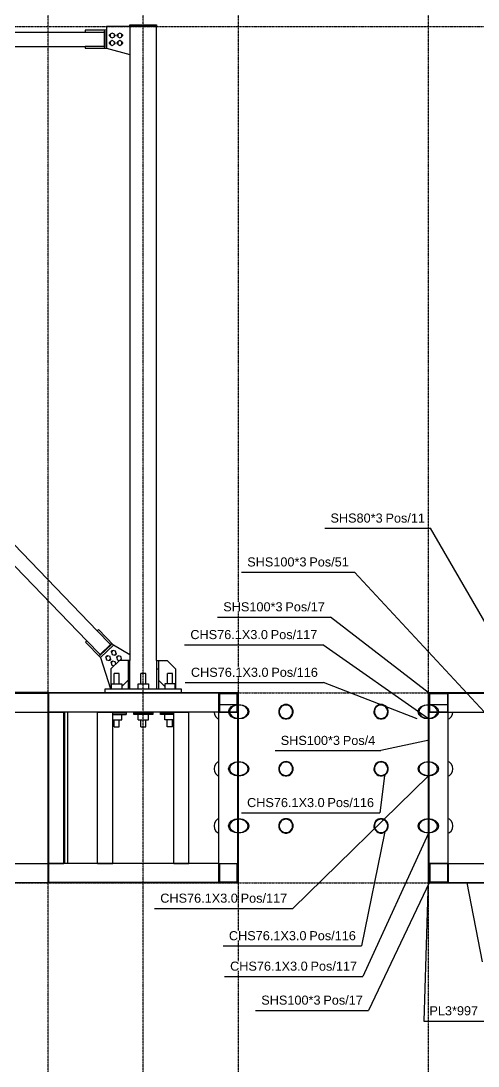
# Model space of a CAD drawing. Header units: millimetres. Extents: x -57554 to 16546, y 2142 to 98430.
# Drawn here: x -22739 to -20337, y 90118 to 95610 of the extents above; entities that cross this region are included whole.
import ezdxf

# ---------------------------------------------------------------- set-up
doc = ezdxf.new("R2010")
doc.units = ezdxf.units.MM
doc.linetypes.add('DXK_LINE_DOT3', pattern=[5.9187, 2.979, -0.9799, 0.9799, -0.9799])
doc.layers.add('S-Z2-A_TEXTUAL_ANNOTATION', color=7, linetype='Continuous')
doc.styles.add('Arial', font='ARIAL.TTF', dxfattribs={"height": 0.2})

msp = doc.modelspace()

# ---------------------------------------------------------------- linework, layer by layer
at = {"color": 1, "linetype": 'DXK_LINE_DOT3'}
for p, q in [((-22596.4, 85580), (-22596.4, 98080)), ((-22096.4, 85580), (-22096.4, 98080)), ((-21596.4, 85580), (-21596.4, 98080)), ((-20596.4, 85580), (-20596.4, 98080)), ((-32096.4, 95580), (-10096.4, 95580)), ((-32096.4, 92080), (-10096.4, 92080)), ((-32096.4, 91080), (-10096.4, 91080))]:
    msp.add_line(p, q, dxfattribs=at)
at = {"color": 2, "linetype": 'Continuous'}
for p, q in [((-22166.4, 95580), (-22289.1, 95580)), ((-22289.1, 95580), (-22289.1, 95466)), ((-22166.4, 95590), (-22026.4, 95590)), ((-22166.4, 95580), (-22166.4, 95590)), ((-22026.4, 95580), (-22166.4, 95580)), ((-22166.4, 95580), (-22166.4, 92250)), ((-22161.4, 95588), (-22031.4, 95588)), ((-22161.4, 95580), (-22161.4, 95588)), ((-22031.4, 95588), (-22031.4, 95580)), ((-22026.4, 95590), (-22026.4, 95580)), ((-22026.4, 92250), (-22026.4, 95580)), ((-24948, 95551.5), (-22402.1, 95551.5)), ((-22289.1, 95561), (-22402.1, 95561)), ((-22402.1, 95561), (-22402.1, 95551.5)), ((-22402.1, 95551.5), (-22302.1, 95551.5)), ((-22302.1, 95555.8), (-22302.1, 95471.2)), ((-22302.1, 95555.8), (-22299.1, 95555.8)), ((-22302.1, 95513.5), (-22299.1, 95513.5)), ((-22299.1, 95555.8), (-22299.1, 95471.2)), ((-24948, 95475.5), (-22402.1, 95475.5)), ((-22302.1, 95475.5), (-22402.1, 95475.5)), ((-22402.1, 95475.5), (-22402.1, 95466)), ((-22402.1, 95466), (-22289.1, 95466)), ((-22302.1, 95471.2), (-22299.1, 95471.2)), ((-22289.1, 95466), (-22166.4, 95433.1)), ((-22337.7, 92404.9), (-24997.3, 95161.4)), ((-22392.5, 92352.1), (-25052, 95108.6)), ((-22330.9, 92411.5), (-22337.7, 92404.9)), ((-22337.7, 92404.9), (-22268.3, 92333)), ((-22252.4, 92330.2), (-22330.9, 92411.5)), ((-22392.5, 92352.1), (-22399.3, 92345.5)), ((-22399.3, 92345.5), (-22320.8, 92264.2)), ((-22323, 92280.1), (-22392.5, 92352.1)), ((-22265.2, 92335.9), (-22326.1, 92277.2)), ((-22263.2, 92333.7), (-22324, 92275)), ((-22252.4, 92330.2), (-22320.8, 92264.2)), ((-22263.2, 92333.7), (-22265.2, 92335.9)), ((-22166.4, 92278.4), (-22252.4, 92330.2)), ((-22324, 92275), (-22326.1, 92277.2)), ((-22293.6, 92304.4), (-22295.6, 92306.5)), ((-22320.8, 92264.2), (-22269.1, 92100)), ((-22221.4, 92250), (-22266.4, 92205)), ((-22176.4, 92250), (-22221.4, 92250)), ((-22166.4, 92250), (-22176.4, 92250)), ((-22176.4, 92250), (-22176.4, 92100)), ((-22166.4, 92100), (-22166.4, 92250)), ((-22026.4, 92250), (-22026.4, 92100)), ((-22026.4, 92250), (-22016.4, 92250)), ((-22016.4, 92250), (-22016.4, 92100)), ((-22016.4, 92250), (-21971.4, 92250)), ((-21971.4, 92250), (-21926.4, 92205)), ((-22266.4, 92205), (-22266.4, 92100)), ((-22223.4, 92180), (-22249.4, 92180)), ((-22249.4, 92127), (-22249.4, 92180)), ((-22223.4, 92127), (-22223.4, 92180)), ((-22176.4, 92205), (-22166.4, 92205)), ((-22083.4, 92180), (-22109.4, 92180)), ((-22109.4, 92127), (-22109.4, 92180)), ((-22083.4, 92127), (-22083.4, 92180)), ((-22026.4, 92205), (-22016.4, 92205)), ((-21943.4, 92180), (-21969.4, 92180)), ((-21969.4, 92127), (-21969.4, 92180)), ((-21943.4, 92127), (-21943.4, 92180)), ((-21926.4, 92205), (-21926.4, 92100)), ((-22263.4, 92127), (-22209.4, 92127)), ((-22263.4, 92100), (-22263.4, 92127)), ((-22209.4, 92112), (-22176.4, 92145)), ((-22209.4, 92127), (-22209.4, 92100)), ((-22123.4, 92127), (-22069.4, 92127)), ((-22123.4, 92100), (-22123.4, 92127)), ((-22069.4, 92127), (-22069.4, 92100)), ((-22016.4, 92145), (-21983.4, 92112)), ((-21929.4, 92127), (-21983.4, 92127)), ((-21983.4, 92127), (-21983.4, 92100)), ((-21929.4, 92100), (-21929.4, 92127)), ((-28596.4, 92077), (-22596.4, 92077)), ((-22596.4, 92081.5), (-24096.4, 92081.5)), ((-22596.4, 92078.5), (-24096.4, 92078.5)), ((-22596.4, 92081.5), (-22596.4, 92078.5)), ((-22596.4, 92081.5), (-21596.4, 92081.5)), ((-22596.4, 92081.5), (-22596.4, 92078.5)), ((-22596.4, 92078.5), (-21596.4, 92078.5)), ((-22596.4, 92077), (-22596.4, 92078.5)), ((-22596.4, 91977), (-22596.4, 92077)), ((-22596.4, 92077), (-22593.4, 92077)), ((-22593.4, 92077), (-22593.4, 92078.5)), ((-21699.4, 92077), (-22593.4, 92077)), ((-22593.4, 91977), (-22593.4, 92077)), ((-22296.4, 92081.5), (-22296.4, 92100)), ((-22296.4, 92100), (-21896.4, 92100)), ((-22249.4, 92077), (-22249.4, 92078.5)), ((-22223.4, 92077), (-22223.4, 92078.5)), ((-22109.4, 92077), (-22109.4, 92078.5)), ((-22083.4, 92077), (-22083.4, 92078.5)), ((-21969.4, 92077), (-21969.4, 92078.5)), ((-21943.4, 92077), (-21943.4, 92078.5)), ((-21896.4, 92100), (-21896.4, 92081.5)), ((-21699.4, 91977), (-21699.4, 92077)), ((-21699.4, 91977), (-21699.4, 92077)), ((-21699.4, 92077), (-21599.4, 92077)), ((-21602.4, 92074), (-21696.4, 92074)), ((-21696.4, 92074), (-21696.4, 91980)), ((-21602.4, 92017.3), (-21602.4, 92074)), ((-21599.4, 92017.7), (-21599.4, 92078.5)), ((-21599.4, 92017.7), (-21599.4, 92077)), ((-21596.4, 92081.5), (-21596.4, 92078.5)), ((-21596.4, 92018.1), (-21596.4, 92078.5)), ((-20596.4, 92081.5), (-19596.4, 92081.5)), ((-20596.4, 92078.5), (-20596.4, 92081.5)), ((-20596.4, 92018.1), (-20596.4, 92078.5)), ((-19596.4, 92078.5), (-20596.4, 92078.5)), ((-20593.4, 92017.7), (-20593.4, 92078.5)), ((-20593.4, 92017.7), (-20593.4, 92077)), ((-20593.4, 92077), (-20493.4, 92077)), ((-20496.4, 92074), (-20590.4, 92074)), ((-20590.4, 92017.3), (-20590.4, 92074)), ((-20496.4, 91980), (-20496.4, 92074)), ((-20493.4, 91977), (-20493.4, 92077)), ((-20493.4, 92077), (-19599.4, 92077)), ((-20493.4, 91977), (-20493.4, 92077)), ((-22596.4, 91997), (-22593.4, 91997)), ((-21696.4, 92018.1), (-21602.4, 92018.1)), ((-21647.8, 91980), (-21643.7, 91994.6)), ((-21643.7, 91994.6), (-21632.1, 92006.9)), ((-21639.8, 91993.4), (-21643.6, 91980)), ((-21629.1, 92004.8), (-21639.8, 91993.4)), ((-21632.1, 92006.9), (-21614.7, 92015.2)), ((-21613.1, 92012.4), (-21629.1, 92004.8)), ((-21614.7, 92015.2), (-21594.2, 92018.1)), ((-21594.2, 92015.1), (-21613.1, 92012.4)), ((-21602.4, 91980), (-21602.4, 92013.9)), ((-21599.4, 91977), (-21599.4, 92014.3)), ((-21599.4, 91945.7), (-21599.4, 92014.3)), ((-21597.2, 92018.1), (-21594.2, 92018.1)), ((-21596.4, 91945.3), (-21596.4, 92014.7)), ((-21594.2, 92018.1), (-21573.7, 92015.2)), ((-21575.4, 92012.4), (-21594.2, 92015.1)), ((-21559.3, 92004.8), (-21575.4, 92012.4)), ((-21573.7, 92015.2), (-21556.4, 92006.9)), ((-21548.6, 91993.4), (-21559.3, 92004.8)), ((-21556.4, 92006.9), (-21544.7, 91994.6)), ((-21544.9, 91980), (-21548.6, 91993.4)), ((-21544.7, 91994.6), (-21540.7, 91980)), ((-20652.1, 91980), (-20648, 91994.6)), ((-20648, 91994.6), (-20636.4, 92006.9)), ((-20644.1, 91993.4), (-20647.9, 91980)), ((-20633.4, 92004.8), (-20644.1, 91993.4)), ((-20636.4, 92006.9), (-20619, 92015.2)), ((-20617.4, 92012.4), (-20633.4, 92004.8)), ((-20619, 92015.2), (-20598.5, 92018.1)), ((-20598.5, 92015.1), (-20617.4, 92012.4)), ((-20598.5, 92018.1), (-20595.5, 92018.1)), ((-20598.5, 92018.1), (-20578, 92015.2)), ((-20579.6, 92012.4), (-20598.5, 92015.1)), ((-20596.4, 91945.3), (-20596.4, 92014.7)), ((-20593.4, 91945.7), (-20593.4, 92014.3)), ((-20593.4, 91977), (-20593.4, 92014.3)), ((-20590.4, 92018.1), (-20496.4, 92018.1)), ((-20590.4, 91980), (-20590.4, 92013.9)), ((-20563.6, 92004.8), (-20579.6, 92012.4)), ((-20578, 92015.2), (-20560.6, 92006.9)), ((-20552.9, 91993.4), (-20563.6, 92004.8)), ((-20560.6, 92006.9), (-20549, 91994.6)), ((-20549.1, 91980), (-20552.9, 91993.4)), ((-20549, 91994.6), (-20544.9, 91980)), ((-28596.4, 91977), (-22596.4, 91977)), ((-22596.4, 91183), (-22596.4, 91977)), ((-22593.4, 91183), (-22593.4, 91977)), ((-22593.4, 91977), (-22513.4, 91977)), ((-21699.4, 91977), (-22593.4, 91977)), ((-22513.4, 91183), (-22513.4, 91977)), ((-22508.4, 91183), (-22508.4, 91977)), ((-22493.4, 91183), (-22493.4, 91977)), ((-22336.4, 91183), (-22336.4, 91977)), ((-22336.4, 91977), (-22256.4, 91977)), ((-22256.4, 91183), (-22256.4, 91977)), ((-22256.4, 91975), (-22186.4, 91975)), ((-22256.4, 91965), (-22186.4, 91965)), ((-22249.9, 91975), (-22249.9, 91977)), ((-22222.9, 91975), (-22222.9, 91977)), ((-22209.4, 91938), (-22209.4, 91965)), ((-22186.4, 91975), (-22186.4, 91965)), ((-22146.4, 91965), (-22146.4, 91975)), ((-22146.4, 91975), (-22046.4, 91975)), ((-22046.4, 91965), (-22146.4, 91965)), ((-22123.4, 91938), (-22123.4, 91965)), ((-22109.9, 91975), (-22109.9, 91977)), ((-22082.9, 91975), (-22082.9, 91977)), ((-22069.4, 91938), (-22069.4, 91965)), ((-22046.4, 91975), (-22046.4, 91965)), ((-22006.4, 91965), (-22006.4, 91975)), ((-22006.4, 91975), (-21936.4, 91975)), ((-21936.4, 91965), (-22006.4, 91965)), ((-21983.4, 91938), (-21983.4, 91965)), ((-21969.9, 91975), (-21969.9, 91977)), ((-21942.9, 91975), (-21942.9, 91977)), ((-21936.4, 91183), (-21936.4, 91977)), ((-21936.4, 91977), (-21856.4, 91977)), ((-21856.4, 91183), (-21856.4, 91977)), ((-21723, 91977), (-21721.3, 91965.4)), ((-21721.3, 91965.4), (-21715.5, 91953.1)), ((-21715.5, 91953.1), (-21706.7, 91944.8)), ((-21706.7, 91944.8), (-21699.4, 91942.8)), ((-21699.4, 91183), (-21699.4, 91977)), ((-21699.4, 91977), (-21650, 91977)), ((-21699.4, 91977), (-21650, 91977)), ((-21696.4, 91980), (-21650.8, 91980)), ((-21643.7, 91965.4), (-21647.8, 91980)), ((-21632.1, 91953.1), (-21643.7, 91965.4)), ((-21643.6, 91980), (-21602.4, 91980)), ((-21643.6, 91980), (-21639.8, 91966.6)), ((-21642.8, 91977), (-21599.4, 91977)), ((-21642.8, 91977), (-21599.4, 91977)), ((-21639.8, 91966.6), (-21629.1, 91955.2)), ((-21614.7, 91944.8), (-21632.1, 91953.1)), ((-21629.1, 91955.2), (-21613.1, 91947.6)), ((-21594.2, 91941.9), (-21614.7, 91944.8)), ((-21613.1, 91947.6), (-21594.2, 91944.9)), ((-21599.4, 91945.7), (-21599.4, 91977)), ((-21599.4, 91717.7), (-21599.4, 91942.3)), ((-21599.4, 91717.7), (-21599.4, 91942.3)), ((-21597.2, 91941.9), (-21594.2, 91941.9)), ((-21596.4, 91718.1), (-21596.4, 91941.9)), ((-21594.2, 91944.9), (-21575.4, 91947.6)), ((-21573.7, 91944.8), (-21594.2, 91941.9)), ((-21575.4, 91947.6), (-21559.3, 91955.2)), ((-21556.4, 91953.1), (-21573.7, 91944.8)), ((-21559.3, 91955.2), (-21548.6, 91966.6)), ((-21544.7, 91965.4), (-21556.4, 91953.1)), ((-21548.6, 91966.6), (-21544.9, 91980)), ((-21540.7, 91980), (-21544.7, 91965.4)), ((-20648, 91965.4), (-20652.1, 91980)), ((-20636.4, 91953.1), (-20648, 91965.4)), ((-20647.9, 91980), (-20644.1, 91966.6)), ((-20644.1, 91966.6), (-20633.4, 91955.2)), ((-20619, 91944.8), (-20636.4, 91953.1)), ((-20633.4, 91955.2), (-20617.4, 91947.6)), ((-20598.5, 91941.9), (-20619, 91944.8)), ((-20617.4, 91947.6), (-20598.5, 91944.9)), ((-20598.5, 91944.9), (-20579.6, 91947.6)), ((-20578, 91944.8), (-20598.5, 91941.9)), ((-20598.5, 91941.9), (-20595.5, 91941.9)), ((-20596.4, 91718.1), (-20596.4, 91941.9)), ((-20593.4, 91945.7), (-20593.4, 91977)), ((-20593.4, 91977), (-20550, 91977)), ((-20593.4, 91977), (-20550, 91977)), ((-20593.4, 91717.7), (-20593.4, 91942.3)), ((-20593.4, 91717.7), (-20593.4, 91942.3)), ((-20590.4, 91980), (-20549.1, 91980)), ((-20579.6, 91947.6), (-20563.6, 91955.2)), ((-20560.6, 91953.1), (-20578, 91944.8)), ((-20563.6, 91955.2), (-20552.9, 91966.6)), ((-20549, 91965.4), (-20560.6, 91953.1)), ((-20552.9, 91966.6), (-20549.1, 91980)), ((-20544.9, 91980), (-20549, 91965.4)), ((-20542.8, 91977), (-20493.4, 91977)), ((-20542.8, 91977), (-20493.4, 91977)), ((-20541.9, 91980), (-20496.4, 91980)), ((-20493.4, 91183), (-20493.4, 91977)), ((-20493.4, 91977), (-19599.4, 91977)), ((-20493.4, 91942.8), (-20486, 91944.8)), ((-20486, 91944.8), (-20477.3, 91953.1)), ((-20477.3, 91953.1), (-20471.4, 91965.4)), ((-20471.4, 91965.4), (-20469.8, 91977)), ((-22256.4, 91938), (-22255.5, 91938)), ((-22255.5, 91938), (-22209.4, 91938)), ((-22249.9, 91900), (-22249.9, 91938)), ((-22249.9, 91900), (-22222.9, 91900)), ((-22222.9, 91900), (-22222.9, 91938)), ((-22123.4, 91938), (-22069.4, 91938)), ((-22109.9, 91900), (-22109.9, 91938)), ((-22109.9, 91900), (-22082.9, 91900)), ((-22082.9, 91900), (-22082.9, 91938)), ((-21936.4, 91938), (-21983.4, 91938)), ((-21969.9, 91900), (-21969.9, 91938)), ((-21942.9, 91900), (-21969.9, 91900)), ((-21942.9, 91900), (-21942.9, 91938)), ((-21721.3, 91694.6), (-21723.4, 91680)), ((-21723.4, 91680), (-21721.3, 91665.4)), ((-21715.5, 91706.9), (-21721.3, 91694.6)), ((-21721.3, 91665.4), (-21715.5, 91653.1)), ((-21706.7, 91715.2), (-21715.5, 91706.9)), ((-21699.4, 91717.2), (-21706.7, 91715.2)), ((-21647.8, 91680), (-21643.7, 91694.6)), ((-21643.7, 91665.4), (-21647.8, 91680)), ((-21643.7, 91694.6), (-21632.1, 91706.9)), ((-21632.1, 91653.1), (-21643.7, 91665.4)), ((-21639.8, 91693.4), (-21643.6, 91680)), ((-21643.6, 91680), (-21639.8, 91666.6)), ((-21629.1, 91704.8), (-21639.8, 91693.4)), ((-21639.8, 91666.6), (-21629.1, 91655.2)), ((-21632.1, 91706.9), (-21614.7, 91715.2)), ((-21613.1, 91712.4), (-21629.1, 91704.8)), ((-21614.7, 91715.2), (-21594.2, 91718.1)), ((-21594.2, 91715.1), (-21613.1, 91712.4)), ((-21599.4, 91645.7), (-21599.4, 91714.3)), ((-21599.4, 91645.7), (-21599.4, 91714.3)), ((-21597.2, 91718.1), (-21594.2, 91718.1)), ((-21596.4, 91645.3), (-21596.4, 91714.7)), ((-21594.2, 91718.1), (-21573.7, 91715.2)), ((-21575.4, 91712.4), (-21594.2, 91715.1)), ((-21559.3, 91704.8), (-21575.4, 91712.4)), ((-21573.7, 91715.2), (-21556.4, 91706.9)), ((-21548.6, 91693.4), (-21559.3, 91704.8)), ((-21559.3, 91655.2), (-21548.6, 91666.6)), ((-21556.4, 91706.9), (-21544.7, 91694.6)), ((-21544.7, 91665.4), (-21556.4, 91653.1)), ((-21544.9, 91680), (-21548.6, 91693.4)), ((-21548.6, 91666.6), (-21544.9, 91680)), ((-21544.7, 91694.6), (-21540.7, 91680)), ((-21540.7, 91680), (-21544.7, 91665.4)), ((-20652.1, 91680), (-20648, 91694.6)), ((-20648, 91665.4), (-20652.1, 91680)), ((-20648, 91694.6), (-20636.4, 91706.9)), ((-20636.4, 91653.1), (-20648, 91665.4)), ((-20644.1, 91693.4), (-20647.9, 91680)), ((-20647.9, 91680), (-20644.1, 91666.6)), ((-20633.4, 91704.8), (-20644.1, 91693.4)), ((-20644.1, 91666.6), (-20633.4, 91655.2)), ((-20636.4, 91706.9), (-20619, 91715.2)), ((-20617.4, 91712.4), (-20633.4, 91704.8)), ((-20619, 91715.2), (-20598.5, 91718.1)), ((-20598.5, 91715.1), (-20617.4, 91712.4)), ((-20598.5, 91718.1), (-20595.5, 91718.1)), ((-20598.5, 91718.1), (-20578, 91715.2)), ((-20579.6, 91712.4), (-20598.5, 91715.1)), ((-20596.4, 91645.3), (-20596.4, 91714.7)), ((-20593.4, 91645.7), (-20593.4, 91714.3)), ((-20593.4, 91645.7), (-20593.4, 91714.3)), ((-20563.6, 91704.8), (-20579.6, 91712.4)), ((-20578, 91715.2), (-20560.6, 91706.9)), ((-20552.9, 91693.4), (-20563.6, 91704.8)), ((-20563.6, 91655.2), (-20552.9, 91666.6)), ((-20560.6, 91706.9), (-20549, 91694.6)), ((-20549, 91665.4), (-20560.6, 91653.1)), ((-20549.1, 91680), (-20552.9, 91693.4)), ((-20552.9, 91666.6), (-20549.1, 91680)), ((-20549, 91694.6), (-20544.9, 91680)), ((-20544.9, 91680), (-20549, 91665.4)), ((-20486, 91715.2), (-20493.4, 91717.2)), ((-20477.3, 91706.9), (-20486, 91715.2)), ((-20471.4, 91694.6), (-20477.3, 91706.9)), ((-20477.3, 91653.1), (-20471.4, 91665.4)), ((-20469.3, 91680), (-20471.4, 91694.6)), ((-20471.4, 91665.4), (-20469.3, 91680)), ((-21715.5, 91653.1), (-21706.7, 91644.8)), ((-21706.7, 91644.8), (-21699.4, 91642.8)), ((-21614.7, 91644.8), (-21632.1, 91653.1)), ((-21629.1, 91655.2), (-21613.1, 91647.6)), ((-21594.2, 91641.9), (-21614.7, 91644.8)), ((-21613.1, 91647.6), (-21594.2, 91644.9)), ((-21599.4, 91417.7), (-21599.4, 91642.3)), ((-21599.4, 91417.7), (-21599.4, 91642.3)), ((-21597.2, 91641.9), (-21594.2, 91641.9)), ((-21596.4, 91418.1), (-21596.4, 91641.9)), ((-21594.2, 91644.9), (-21575.4, 91647.6)), ((-21573.7, 91644.8), (-21594.2, 91641.9)), ((-21575.4, 91647.6), (-21559.3, 91655.2)), ((-21556.4, 91653.1), (-21573.7, 91644.8)), ((-20619, 91644.8), (-20636.4, 91653.1)), ((-20633.4, 91655.2), (-20617.4, 91647.6)), ((-20598.5, 91641.9), (-20619, 91644.8)), ((-20617.4, 91647.6), (-20598.5, 91644.9)), ((-20598.5, 91644.9), (-20579.6, 91647.6)), ((-20578, 91644.8), (-20598.5, 91641.9)), ((-20598.5, 91641.9), (-20595.5, 91641.9)), ((-20596.4, 91418.1), (-20596.4, 91641.9)), ((-20593.4, 91417.7), (-20593.4, 91642.3)), ((-20593.4, 91417.7), (-20593.4, 91642.3)), ((-20579.6, 91647.6), (-20563.6, 91655.2)), ((-20560.6, 91653.1), (-20578, 91644.8)), ((-20493.4, 91642.8), (-20486, 91644.8)), ((-20486, 91644.8), (-20477.3, 91653.1)), ((-21721.3, 91394.6), (-21723.4, 91380)), ((-21715.5, 91406.9), (-21721.3, 91394.6)), ((-21706.7, 91415.2), (-21715.5, 91406.9)), ((-21699.4, 91417.2), (-21706.7, 91415.2)), ((-21647.8, 91380), (-21643.7, 91394.6)), ((-21643.7, 91394.6), (-21632.1, 91406.9)), ((-21639.8, 91393.4), (-21643.6, 91380)), ((-21629.1, 91404.8), (-21639.8, 91393.4)), ((-21632.1, 91406.9), (-21614.7, 91415.2)), ((-21613.1, 91412.4), (-21629.1, 91404.8)), ((-21614.7, 91415.2), (-21594.2, 91418.1)), ((-21594.2, 91415.1), (-21613.1, 91412.4)), ((-21599.4, 91345.7), (-21599.4, 91414.3)), ((-21599.4, 91345.7), (-21599.4, 91414.3)), ((-21597.2, 91418.1), (-21594.2, 91418.1)), ((-21596.4, 91345.3), (-21596.4, 91414.7)), ((-21594.2, 91418.1), (-21573.7, 91415.2)), ((-21575.4, 91412.4), (-21594.2, 91415.1)), ((-21559.3, 91404.8), (-21575.4, 91412.4)), ((-21573.7, 91415.2), (-21556.4, 91406.9)), ((-21548.6, 91393.4), (-21559.3, 91404.8)), ((-21556.4, 91406.9), (-21544.7, 91394.6)), ((-21544.9, 91380), (-21548.6, 91393.4)), ((-21544.7, 91394.6), (-21540.7, 91380)), ((-20652.1, 91380), (-20648, 91394.6)), ((-20648, 91394.6), (-20636.4, 91406.9)), ((-20644.1, 91393.4), (-20647.9, 91380)), ((-20633.4, 91404.8), (-20644.1, 91393.4)), ((-20636.4, 91406.9), (-20619, 91415.2)), ((-20617.4, 91412.4), (-20633.4, 91404.8)), ((-20619, 91415.2), (-20598.5, 91418.1)), ((-20598.5, 91415.1), (-20617.4, 91412.4)), ((-20598.5, 91418.1), (-20595.5, 91418.1)), ((-20598.5, 91418.1), (-20578, 91415.2)), ((-20579.6, 91412.4), (-20598.5, 91415.1)), ((-20596.4, 91345.3), (-20596.4, 91414.7)), ((-20593.4, 91345.7), (-20593.4, 91414.3)), ((-20593.4, 91345.7), (-20593.4, 91414.3)), ((-20563.6, 91404.8), (-20579.6, 91412.4)), ((-20578, 91415.2), (-20560.6, 91406.9)), ((-20552.9, 91393.4), (-20563.6, 91404.8)), ((-20560.6, 91406.9), (-20549, 91394.6)), ((-20549.1, 91380), (-20552.9, 91393.4)), ((-20549, 91394.6), (-20544.9, 91380)), ((-20486, 91415.2), (-20493.4, 91417.2)), ((-20477.3, 91406.9), (-20486, 91415.2)), ((-20471.4, 91394.6), (-20477.3, 91406.9)), ((-20469.3, 91380), (-20471.4, 91394.6)), ((-21723.4, 91380), (-21721.3, 91365.4)), ((-21721.3, 91365.4), (-21715.5, 91353.1)), ((-21715.5, 91353.1), (-21706.7, 91344.8)), ((-21706.7, 91344.8), (-21699.4, 91342.8)), ((-21643.7, 91365.4), (-21647.8, 91380)), ((-21632.1, 91353.1), (-21643.7, 91365.4)), ((-21643.6, 91380), (-21639.8, 91366.6)), ((-21639.8, 91366.6), (-21629.1, 91355.2)), ((-21614.7, 91344.8), (-21632.1, 91353.1)), ((-21629.1, 91355.2), (-21613.1, 91347.6)), ((-21594.2, 91341.9), (-21614.7, 91344.8)), ((-21613.1, 91347.6), (-21594.2, 91344.9)), ((-21599.4, 91183), (-21599.4, 91342.3)), ((-21599.4, 91083), (-21599.4, 91342.3)), ((-21597.2, 91341.9), (-21594.2, 91341.9)), ((-21596.4, 91083), (-21596.4, 91341.9)), ((-21594.2, 91344.9), (-21575.4, 91347.6)), ((-21573.7, 91344.8), (-21594.2, 91341.9)), ((-21575.4, 91347.6), (-21559.3, 91355.2)), ((-21556.4, 91353.1), (-21573.7, 91344.8)), ((-21559.3, 91355.2), (-21548.6, 91366.6)), ((-21544.7, 91365.4), (-21556.4, 91353.1)), ((-21548.6, 91366.6), (-21544.9, 91380)), ((-21540.7, 91380), (-21544.7, 91365.4)), ((-20648, 91365.4), (-20652.1, 91380)), ((-20636.4, 91353.1), (-20648, 91365.4)), ((-20647.9, 91380), (-20644.1, 91366.6)), ((-20644.1, 91366.6), (-20633.4, 91355.2)), ((-20619, 91344.8), (-20636.4, 91353.1)), ((-20633.4, 91355.2), (-20617.4, 91347.6)), ((-20598.5, 91341.9), (-20619, 91344.8)), ((-20617.4, 91347.6), (-20598.5, 91344.9)), ((-20598.5, 91344.9), (-20579.6, 91347.6)), ((-20578, 91344.8), (-20598.5, 91341.9)), ((-20598.5, 91341.9), (-20595.5, 91341.9)), ((-20596.4, 91083), (-20596.4, 91341.9)), ((-20593.4, 91083), (-20593.4, 91342.3)), ((-20593.4, 91183), (-20593.4, 91342.3)), ((-20579.6, 91347.6), (-20563.6, 91355.2)), ((-20560.6, 91353.1), (-20578, 91344.8)), ((-20563.6, 91355.2), (-20552.9, 91366.6)), ((-20549, 91365.4), (-20560.6, 91353.1)), ((-20552.9, 91366.6), (-20549.1, 91380)), ((-20544.9, 91380), (-20549, 91365.4)), ((-20493.4, 91342.8), (-20486, 91344.8)), ((-20486, 91344.8), (-20477.3, 91353.1)), ((-20477.3, 91353.1), (-20471.4, 91365.4)), ((-20471.4, 91365.4), (-20469.3, 91380)), ((-28596.4, 91183), (-22596.4, 91183)), ((-22596.4, 91183), (-22593.4, 91183)), ((-22596.4, 91083), (-22596.4, 91183)), ((-22593.4, 91183), (-22513.4, 91183)), ((-21699.4, 91183), (-22593.4, 91183)), ((-22593.4, 91083), (-22593.4, 91183)), ((-22336.4, 91183), (-22256.4, 91183)), ((-21936.4, 91183), (-21856.4, 91183)), ((-21699.4, 91183), (-21599.4, 91183)), ((-21699.4, 91083), (-21699.4, 91183)), ((-21699.4, 91183), (-21599.4, 91183)), ((-21699.4, 91083), (-21699.4, 91183)), ((-21602.4, 91180), (-21696.4, 91180)), ((-21696.4, 91180), (-21696.4, 91086)), ((-21602.4, 91086), (-21602.4, 91180)), ((-21599.4, 91183), (-21599.4, 91083)), ((-20493.4, 91183), (-20593.4, 91183)), ((-20593.4, 91083), (-20593.4, 91183)), ((-20593.4, 91183), (-20493.4, 91183)), ((-20496.4, 91180), (-20590.4, 91180)), ((-20590.4, 91180), (-20590.4, 91086)), ((-20496.4, 91086), (-20496.4, 91180)), ((-20493.4, 91083), (-20493.4, 91183)), ((-20493.4, 91183), (-19599.4, 91183)), ((-20493.4, 91183), (-20493.4, 91083)), ((-28596.4, 91083), (-22596.4, 91083)), ((-22596.4, 91103), (-22593.4, 91103)), ((-22596.4, 91080), (-22596.4, 91083)), ((-21596.4, 91080), (-22596.4, 91080)), ((-21699.4, 91083), (-22593.4, 91083)), ((-21599.4, 91083), (-21699.4, 91083)), ((-21696.4, 91086), (-21602.4, 91086)), ((-21599.4, 91083), (-21596.4, 91083)), ((-20596.4, 91083), (-20593.4, 91083)), ((-20596.4, 91080), (-19596.4, 91080)), ((-20493.4, 91083), (-20593.4, 91083)), ((-20590.4, 91086), (-20496.4, 91086)), ((-20493.4, 91083), (-19599.4, 91083))]:
    msp.add_line(p, q, dxfattribs=at)
at = {"color": 6, "linetype": 'Continuous'}
for p, q in [((-22273.6, 95533.5), (-22273.1, 95536.2)), ((-22273.1, 95530.8), (-22273.6, 95533.5)), ((-22273.1, 95536.2), (-22271.6, 95538.4)), ((-22271.6, 95528.6), (-22273.1, 95530.8)), ((-22271.6, 95538.4), (-22270.1, 95539.4)), ((-22270.1, 95527.6), (-22271.6, 95528.6)), ((-22259.1, 95546.2), (-22270.1, 95539.9)), ((-22270.1, 95539.9), (-22270.1, 95527.1)), ((-22270.1, 95527.1), (-22259.1, 95520.8)), ((-22248.1, 95539.9), (-22259.1, 95546.2)), ((-22259.1, 95520.8), (-22248.1, 95527.1)), ((-22248.1, 95527.1), (-22248.1, 95539.9)), ((-22248.1, 95539.4), (-22246.7, 95538.4)), ((-22246.7, 95528.6), (-22248.1, 95527.6)), ((-22246.7, 95538.4), (-22245.2, 95536.2)), ((-22245.2, 95530.8), (-22246.7, 95528.6)), ((-22245.2, 95536.2), (-22244.6, 95533.5)), ((-22244.6, 95533.5), (-22245.2, 95530.8)), ((-22233.6, 95533.5), (-22233.1, 95536.2)), ((-22233.1, 95530.8), (-22233.6, 95533.5)), ((-22233.1, 95536.2), (-22231.6, 95538.4)), ((-22231.6, 95528.6), (-22233.1, 95530.8)), ((-22231.6, 95538.4), (-22230.1, 95539.4)), ((-22230.1, 95527.6), (-22231.6, 95528.6)), ((-22219.1, 95546.2), (-22230.1, 95539.9)), ((-22230.1, 95539.9), (-22230.1, 95527.1)), ((-22230.1, 95527.1), (-22219.1, 95520.8)), ((-22208.1, 95539.9), (-22219.1, 95546.2)), ((-22219.1, 95520.8), (-22208.1, 95527.1)), ((-22208.1, 95527.1), (-22208.1, 95539.9)), ((-22208.1, 95539.4), (-22206.7, 95538.4)), ((-22206.7, 95528.6), (-22208.1, 95527.6)), ((-22206.7, 95538.4), (-22205.2, 95536.2)), ((-22205.2, 95530.8), (-22206.7, 95528.6)), ((-22205.2, 95536.2), (-22204.6, 95533.5)), ((-22204.6, 95533.5), (-22205.2, 95530.8)), ((-22273.6, 95493.5), (-22273.1, 95496.2)), ((-22273.1, 95490.8), (-22273.6, 95493.5)), ((-22273.1, 95496.2), (-22271.6, 95498.4)), ((-22271.6, 95488.6), (-22273.1, 95490.8)), ((-22271.6, 95498.4), (-22270.1, 95499.4)), ((-22270.1, 95487.6), (-22271.6, 95488.6)), ((-22259.1, 95506.2), (-22270.1, 95499.9)), ((-22270.1, 95499.9), (-22270.1, 95487.1)), ((-22270.1, 95487.1), (-22259.1, 95480.8)), ((-22248.1, 95499.9), (-22259.1, 95506.2)), ((-22259.1, 95480.8), (-22248.1, 95487.1)), ((-22248.1, 95487.1), (-22248.1, 95499.9)), ((-22248.1, 95499.4), (-22246.7, 95498.4)), ((-22246.7, 95488.6), (-22248.1, 95487.6)), ((-22246.7, 95498.4), (-22245.2, 95496.2)), ((-22245.2, 95490.8), (-22246.7, 95488.6)), ((-22245.2, 95496.2), (-22244.6, 95493.5)), ((-22244.6, 95493.5), (-22245.2, 95490.8)), ((-22233.6, 95493.5), (-22233.1, 95496.2)), ((-22233.1, 95490.8), (-22233.6, 95493.5)), ((-22233.1, 95496.2), (-22231.6, 95498.4)), ((-22231.6, 95488.6), (-22233.1, 95490.8)), ((-22231.6, 95498.4), (-22230.1, 95499.4)), ((-22230.1, 95487.6), (-22231.6, 95488.6)), ((-22219.1, 95506.2), (-22230.1, 95499.9)), ((-22230.1, 95499.9), (-22230.1, 95487.1)), ((-22230.1, 95487.1), (-22219.1, 95480.8)), ((-22208.1, 95499.9), (-22219.1, 95506.2)), ((-22219.1, 95480.8), (-22208.1, 95487.1)), ((-22208.1, 95487.1), (-22208.1, 95499.9)), ((-22208.1, 95499.4), (-22206.7, 95498.4)), ((-22206.7, 95488.6), (-22208.1, 95487.6)), ((-22206.7, 95498.4), (-22205.2, 95496.2)), ((-22205.2, 95490.8), (-22206.7, 95488.6)), ((-22205.2, 95496.2), (-22204.6, 95493.5)), ((-22204.6, 95493.5), (-22205.2, 95490.8)), ((-22283.3, 92274), (-22292.4, 92265.2)), ((-22292.4, 92267.2), (-22291.8, 92269.9)), ((-22291.8, 92269.9), (-22290.3, 92272.1)), ((-22290.3, 92272.1), (-22288, 92273.6)), ((-22288, 92273.6), (-22285.3, 92274.1)), ((-22285.3, 92274.1), (-22283.6, 92273.7)), ((-22271, 92270.5), (-22283.3, 92274)), ((-22268, 92258.2), (-22271, 92270.5)), ((-22254.5, 92301.8), (-22263.6, 92293)), ((-22263.6, 92295), (-22263, 92297.7)), ((-22263.3, 92293.3), (-22263.6, 92295)), ((-22263.6, 92293), (-22260.5, 92280.7)), ((-22263, 92297.7), (-22261.5, 92299.9)), ((-22261.5, 92299.9), (-22259.2, 92301.4)), ((-22260.5, 92280.7), (-22248.3, 92277.2)), ((-22259.2, 92301.4), (-22256.5, 92301.9)), ((-22256.5, 92301.9), (-22254.8, 92301.5)), ((-22242.3, 92298.3), (-22254.5, 92301.8)), ((-22248.3, 92277.2), (-22239.2, 92286)), ((-22246.3, 92277.1), (-22248, 92277.5)), ((-22243.6, 92277.6), (-22246.3, 92277.1)), ((-22241.3, 92279), (-22243.6, 92277.6)), ((-22239.2, 92286), (-22242.3, 92298.3)), ((-22239.8, 92281.3), (-22241.3, 92279)), ((-22239.2, 92284), (-22239.8, 92281.3)), ((-22239.5, 92285.7), (-22239.2, 92284)), ((-22226.7, 92273), (-22235.8, 92264.2)), ((-22235.8, 92266.2), (-22235.3, 92268.9)), ((-22235.3, 92268.9), (-22233.7, 92271.1)), ((-22233.7, 92271.1), (-22231.4, 92272.6)), ((-22231.4, 92272.6), (-22228.7, 92273.1)), ((-22228.7, 92273.1), (-22227, 92272.7)), ((-22214.5, 92269.5), (-22226.7, 92273)), ((-22211.4, 92257.2), (-22214.5, 92269.5)), ((-22292.1, 92265.5), (-22292.4, 92267.2)), ((-22292.4, 92265.2), (-22289.3, 92252.9)), ((-22289.3, 92252.9), (-22277.1, 92249.4)), ((-22277.1, 92249.4), (-22268, 92258.2)), ((-22275.1, 92249.3), (-22276.8, 92249.7)), ((-22272.4, 92249.8), (-22275.1, 92249.3)), ((-22270.1, 92251.3), (-22272.4, 92249.8)), ((-22268.6, 92253.5), (-22270.1, 92251.3)), ((-22268, 92256.2), (-22268.6, 92253.5)), ((-22268.3, 92257.9), (-22268, 92256.2)), ((-22255.5, 92245.3), (-22264.6, 92236.4)), ((-22264.6, 92238.4), (-22264, 92241.1)), ((-22264.3, 92236.7), (-22264.6, 92238.4)), ((-22264.6, 92236.4), (-22261.6, 92224.1)), ((-22264, 92241.1), (-22262.5, 92243.4)), ((-22262.5, 92243.4), (-22260.2, 92244.8)), ((-22261.6, 92224.1), (-22250.5, 92220.9)), ((-22260.2, 92244.8), (-22257.5, 92245.3)), ((-22257.5, 92245.3), (-22255.8, 92245)), ((-22243.3, 92241.7), (-22255.5, 92245.3)), ((-22240.6, 92230.8), (-22243.3, 92241.7)), ((-22235.5, 92264.5), (-22235.8, 92266.2)), ((-22235.8, 92264.2), (-22232.8, 92251.9)), ((-22232.8, 92251.9), (-22222.5, 92248.9)), ((-22218.9, 92250), (-22211.4, 92257.2)), ((-22214, 92250), (-22213.6, 92250.3)), ((-22212, 92252.5), (-22213.6, 92250.3)), ((-22211.4, 92255.2), (-22212, 92252.5)), ((-22211.7, 92256.9), (-22211.4, 92255.2))]:
    msp.add_line(p, q, dxfattribs=at)
at = {"color": 2, "linetype": 'Continuous'}
for centre, radius, start, end in [((-21346.4, 91980), 38, 22.5, 202.5), ((-21346.4, 91980), 38, 202.5, 22.5), ((-21346.4, 91980), 35.1, 157.5, 337.5), ((-21346.4, 91980), 35.1, 337.5, 157.5), ((-20846.4, 91980), 38, 22.5, 202.5), ((-20846.4, 91980), 38, 202.5, 22.5), ((-20846.4, 91980), 35.1, 157.5, 337.5), ((-20846.4, 91980), 35.1, 337.5, 157.5), ((-21346.4, 91680), 38, 22.5, 202.5), ((-21346.4, 91680), 38, 202.5, 22.5), ((-21346.4, 91680), 35.1, 157.5, 337.5), ((-21346.4, 91680), 35.1, 337.5, 157.5), ((-20846.4, 91680), 38, 22.5, 202.5), ((-20846.4, 91680), 38, 202.5, 22.5), ((-20846.4, 91680), 35.1, 157.5, 337.5), ((-20846.4, 91680), 35.1, 337.5, 157.5), ((-21346.4, 91380), 38, 22.5, 202.5), ((-21346.4, 91380), 38, 202.5, 22.5), ((-21346.4, 91380), 35.1, 157.5, 337.5), ((-21346.4, 91380), 35.1, 337.5, 157.5), ((-20846.4, 91380), 38, 22.5, 202.5), ((-20846.4, 91380), 38, 202.5, 22.5), ((-20846.4, 91380), 35.1, 157.5, 337.5), ((-20846.4, 91380), 35.1, 337.5, 157.5)]:
    msp.add_arc(centre, radius, start, end, dxfattribs=at)
at = {"layer": 'S-Z2-A_TEXTUAL_ANNOTATION'}
for p, q in [((-21142.5, 92943.7), (-20585.9, 92943.7)), ((-19935.9, 91817.9), (-20585.9, 92943.7)), ((-21579.9, 92713.2), (-20986.3, 92713.2)), ((-20302.7, 91977.5), (-20986.3, 92713.2)), ((-21705.7, 92477.4), (-21112, 92477.4)), ((-20591.6, 92075.3), (-21112, 92477.4)), ((-21878.8, 92331.5), (-21151.8, 92331.5)), ((-21875.8, 92133.3), (-21148.8, 92133.3)), ((-20656.8, 91942.4), (-21148.8, 92133.3)), ((-20592.9, 91830), (-20847.2, 91775.4)), ((-21403.8, 91775.4), (-20847.2, 91775.4)), ((-20828.3, 91642.4), (-20853.7, 91448.8)), ((-21580.7, 91448.8), (-20853.7, 91448.8)), ((-20828.3, 91342.4), (-20949.2, 90749.2)), ((-20597.2, 91342.4), (-20942.9, 90589.2)), ((-20396.1, 91080.5), (-20315.5, 90665.5)), ((-22037, 90946.4), (-21310, 90946.4)), ((-21676.2, 90749.2), (-20949.2, 90749.2)), ((-21669.9, 90589.2), (-20942.9, 90589.2)), ((-21506.1, 90410.6), (-20912.5, 90410.6)), ((-20622.4, 90354.7), (-20084.3, 90354.7))]:
    msp.add_line(p, q, dxfattribs=at)

# ---------------------------------------------------------------- wipeouts: each hides what was drawn before it
for points in [[(-20838.3, 92973.7), (-20838.3, 93023.7), (-21112.5, 93023.7), (-21112.5, 92973.7)], [(-21238.7, 92743.2), (-21238.7, 92793.2), (-21549.9, 92793.2), (-21549.9, 92743.2)], [(-21062.6, 91805.4), (-21062.6, 91855.4), (-21373.8, 91855.4), (-21373.8, 91805.4)], [(-21143.3, 91478.8), (-21143.3, 91528.8), (-21550.7, 91528.8), (-21550.7, 91478.8)], [(-21165, 90440.6), (-21165, 90490.6), (-21476.1, 90490.6), (-21476.1, 90440.6)]]:
    msp.add_wipeout(points).dxf.layer = 'S-Z2-A_TEXTUAL_ANNOTATION'

# ---------------------------------------------------------------- next in the draw order: wipeouts: each hides what was drawn before it
for points in [[(-20615.9, 92973.7), (-20615.9, 93023.7), (-20823.3, 93023.7), (-20823.3, 92973.7)], [(-21016.3, 92743.2), (-21016.3, 92793.2), (-21223.7, 92793.2), (-21223.7, 92743.2)], [(-21364.5, 92507.4), (-21364.5, 92557.4), (-21675.7, 92557.4), (-21675.7, 92507.4)], [(-21441.3, 92361.5), (-21441.3, 92411.5), (-21848.8, 92411.5), (-21848.8, 92361.5)], [(-21438.3, 92163.3), (-21438.3, 92213.3), (-21845.8, 92213.3), (-21845.8, 92163.3)], [(-20877.2, 91805.4), (-20877.2, 91855.4), (-21047.6, 91855.4), (-21047.6, 91805.4)], [(-20883.7, 91478.8), (-20883.7, 91528.8), (-21128.3, 91528.8), (-21128.3, 91478.8)], [(-21599.6, 90976.4), (-21599.6, 91026.4), (-22007, 91026.4), (-22007, 90976.4)], [(-21238.7, 90779.2), (-21238.7, 90829.2), (-21646.2, 90829.2), (-21646.2, 90779.2)], [(-21232.4, 90619.2), (-21232.4, 90669.2), (-21639.9, 90669.2), (-21639.9, 90619.2)], [(-20942.5, 90440.6), (-20942.5, 90490.6), (-21150, 90490.6), (-21150, 90440.6)], [(-20336.7, 90384.7), (-20336.7, 90434.7), (-20592.4, 90434.7), (-20592.4, 90384.7)]]:
    msp.add_wipeout(points).dxf.layer = 'S-Z2-A_TEXTUAL_ANNOTATION'

# ---------------------------------------------------------------- next in the draw order: linework, layer by layer
for p, q in [((-20597.2, 91642.4), (-21310, 90946.4)), ((-20595.6, 91212.7), (-20622.4, 90354.7)), ((-20591.6, 91084.7), (-20912.5, 90410.6))]:
    msp.add_line(p, q, dxfattribs=at)

# ---------------------------------------------------------------- next in the draw order: texts
at = {"layer": 'S-Z2-A_TEXTUAL_ANNOTATION', "style": 'Arial'}
for s, height, p in [('SHS80*3', 47.75, (-21112.5, 92973.7)), ('Pos/11', 47.75, (-20823.3, 92973.7)), ('SHS100*3', 47.75, (-21549.9, 92743.2)), ('Pos/51', 47.75, (-21223.7, 92743.2)), ('SHS100*3', 47.75, (-21373.8, 91805.4)), ('Pos/4', 47.75, (-21047.6, 91805.4)), ('CHS76.1X3.0', 47.754, (-21550.7, 91478.8)), ('Pos/116', 47.75, (-21128.3, 91478.8)), ('SHS100*3', 47.75, (-21476.1, 90440.6)), ('Pos/17', 47.75, (-21150, 90440.6)), ('PL3*997', 47.75, (-20592.4, 90384.7))]:
    msp.add_text(s, height=height, dxfattribs=at).set_placement(p)

# ---------------------------------------------------------------- next in the draw order: wipeouts: each hides what was drawn before it
for points in [[(-21142, 92507.4), (-21142, 92557.4), (-21349.5, 92557.4), (-21349.5, 92507.4)], [(-21181.8, 92361.5), (-21181.8, 92411.5), (-21426.3, 92411.5), (-21426.3, 92361.5)], [(-21178.8, 92163.3), (-21178.8, 92213.3), (-21423.3, 92213.3), (-21423.3, 92163.3)], [(-21340, 90976.4), (-21340, 91026.4), (-21584.6, 91026.4), (-21584.6, 90976.4)], [(-20979.2, 90779.2), (-20979.2, 90829.2), (-21223.7, 90829.2), (-21223.7, 90779.2)], [(-20972.9, 90619.2), (-20972.9, 90669.2), (-21217.4, 90669.2), (-21217.4, 90619.2)]]:
    msp.add_wipeout(points).dxf.layer = 'S-Z2-A_TEXTUAL_ANNOTATION'

# ---------------------------------------------------------------- next in the draw order: linework, layer by layer
at = {"layer": 'S-Z2-A_TEXTUAL_ANNOTATION'}
msp.add_line((-20597.2, 91942.4), (-21151.8, 92331.5), dxfattribs=at)

# ---------------------------------------------------------------- next in the draw order: texts
at = {"layer": 'S-Z2-A_TEXTUAL_ANNOTATION', "style": 'Arial'}
for s, height, p in [('SHS100*3', 47.75, (-21675.7, 92507.4)), ('Pos/17', 47.75, (-21349.5, 92507.4)), ('CHS76.1X3.0', 47.754, (-21848.8, 92361.5)), ('Pos/117', 47.75, (-21426.3, 92361.5)), ('Pos/116', 47.75, (-21423.3, 92163.3)), ('CHS76.1X3.0', 47.754, (-21845.8, 92163.3)), ('CHS76.1X3.0', 47.754, (-22007, 90976.4)), ('Pos/117', 47.75, (-21584.6, 90976.4)), ('CHS76.1X3.0', 47.754, (-21646.2, 90779.2)), ('Pos/116', 47.75, (-21223.7, 90779.2)), ('CHS76.1X3.0', 47.754, (-21639.9, 90619.2)), ('Pos/117', 47.75, (-21217.4, 90619.2))]:
    msp.add_text(s, height=height, dxfattribs=at).set_placement(p)

doc.saveas('drawing.dxf')
